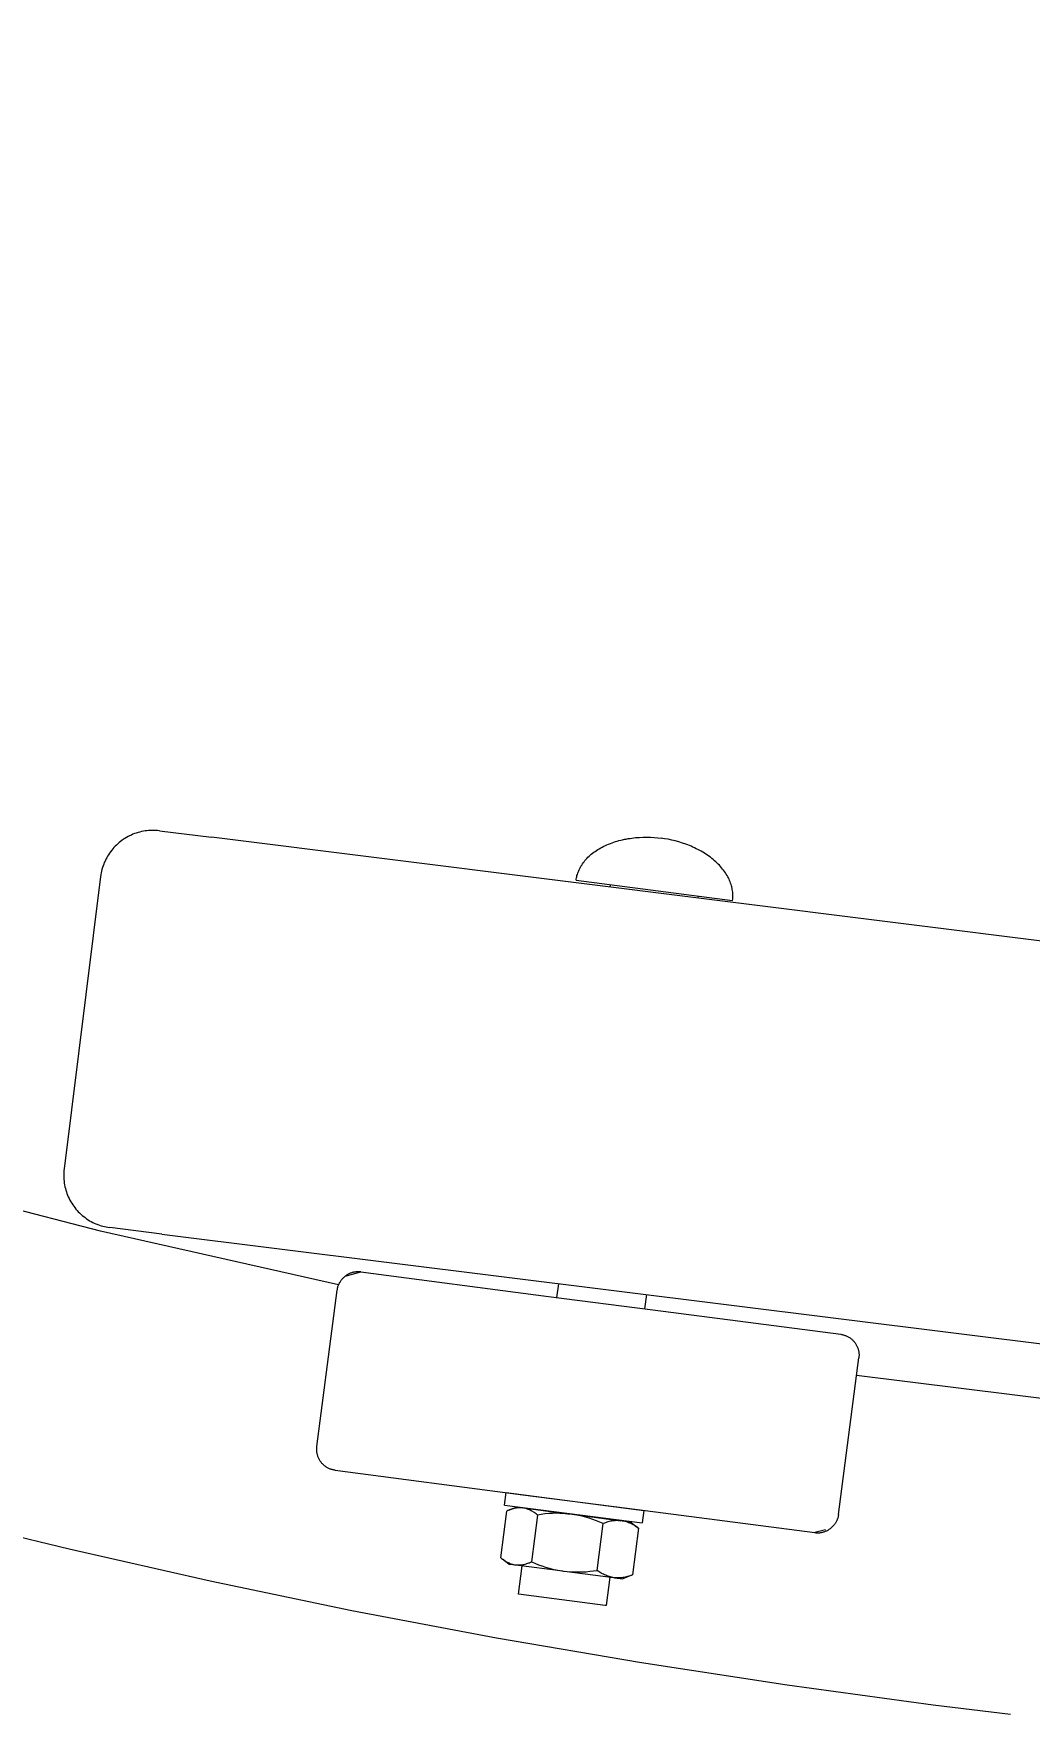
# Model space of a CAD drawing. Header units: millimetres. Extents: x -67 to 4862, y -244 to 3199.
# Drawn here: x 4084.8 to 4179.5, y 2656.4 to 2816.1 of the extents above; entities that cross this region are included whole.
import ezdxf

# ---------------------------------------------------------------- set-up
doc = ezdxf.new("R2010")
doc.units = ezdxf.units.MM
doc.layers.add('ZANO_R', color=7, linetype='Continuous', lineweight=0)
doc.layers.add('ZANO_W', color=1, linetype='Continuous', lineweight=0)
doc.styles.add('Arial', font='arial.ttf')
doc.styles.get("Standard").update_dxf_attribs({"font": 'ARIALUNI.TTF'})
doc.dimstyles.new('pl i ang', dxfattribs={"dimtxt": 50, "dimasz": 50, "dimexe": 1.25, "dimexo": 0.625, "dimgap": 10, "dimtad": 1, "dimtoh": 1, "dimtxsty": 'Standard', "dimcen": 2.5, "dimclrd": 1, "dimclre": 1, "dimclrt": 1, "dimadec": 0, "dimazin": 0, "dimtfac": 1, "dimtmove": 0, "dimatfit": 3, "dimfxl": 1, "dimarcsym": 1})

# ---------------------------------------------------------------- blocks, each defined once
blk = doc.blocks.new('*D389')
at = {"layer": 'ZANO_W', "color": 1, "lineweight": -2}
for p, q in [((4051.57, 2923.68), (4051.57, 2822.06)), ((4494.79, 2692.2), (4494.79, 2842.06)), ((4091.57, 2832.06), (4454.79, 2832.06))]:
    blk.add_line(p, q, dxfattribs=at)
at = {"layer": 'ZANO_W', "color": 1}
for points in [[(4091.57, 2838.73), (4091.57, 2825.39), (4051.57, 2832.06)], [(4454.79, 2825.39), (4454.79, 2838.73), (4494.79, 2832.06)]]:
    blk.add_solid(points, dxfattribs=at)
at = {"layer": 'ZANO_W', "color": 1, "insert": (4273.18, 2862.5), "char_height": 40, "attachment_point": 5, "style": 'Arial'}
blk.add_mtext('443', dxfattribs=at)

msp = doc.modelspace()

# ---------------------------------------------------------------- linework, layer by layer
at = {"layer": 'ZANO_R'}
for p, q in [((4093.1, 2739.33), (4092.96, 2739.22)), ((4093.23, 2739.43), (4093.1, 2739.33)), ((4093.37, 2739.53), (4093.23, 2739.43)), ((4093.51, 2739.62), (4093.37, 2739.53)), ((4093.66, 2739.71), (4093.51, 2739.62)), ((4093.81, 2739.79), (4093.66, 2739.71)), ((4093.96, 2739.87), (4093.81, 2739.79)), ((4094.12, 2739.94), (4093.96, 2739.87)), ((4094.27, 2740.01), (4094.12, 2739.94)), ((4094.43, 2740.07), (4094.27, 2740.01)), ((4094.59, 2740.13), (4094.43, 2740.07)), ((4094.76, 2740.18), (4094.59, 2740.13)), ((4094.92, 2740.22), (4094.76, 2740.18)), ((4095.09, 2740.26), (4094.92, 2740.22)), ((4095.26, 2740.3), (4095.09, 2740.26)), ((4095.42, 2740.33), (4095.26, 2740.3)), ((4095.59, 2740.35), (4095.42, 2740.33)), ((4095.76, 2740.37), (4095.59, 2740.35)), ((4095.93, 2740.38), (4095.76, 2740.37)), ((4096.1, 2740.38), (4095.93, 2740.38)), ((4096.27, 2740.38), (4096.1, 2740.38)), ((4096.45, 2740.37), (4096.27, 2740.38)), ((4096.62, 2740.36), (4096.45, 2740.37)), ((4096.79, 2740.34), (4096.62, 2740.36)), ((4096.79, 2740.34), (4096.79, 2740.34)), ((4096.79, 2740.34), (4101.75, 2739.72)), ((4260.51, 2719.88), (4101.75, 2739.72)), ((4139.97, 2739.26), (4140.14, 2739.31)), ((4140.14, 2739.31), (4140.3, 2739.36)), ((4140.3, 2739.36), (4140.47, 2739.41)), ((4140.47, 2739.41), (4140.64, 2739.45)), ((4140.64, 2739.45), (4140.82, 2739.49)), ((4140.82, 2739.49), (4140.99, 2739.53)), ((4140.99, 2739.53), (4141.16, 2739.56)), ((4141.16, 2739.56), (4141.34, 2739.6)), ((4141.34, 2739.6), (4141.52, 2739.62)), ((4141.52, 2739.62), (4141.69, 2739.65)), ((4141.69, 2739.65), (4141.87, 2739.67)), ((4141.87, 2739.67), (4142.05, 2739.69)), ((4142.05, 2739.69), (4142.41, 2739.71)), ((4142.41, 2739.71), (4142.76, 2739.73)), ((4142.76, 2739.73), (4143.11, 2739.73)), ((4143.11, 2739.73), (4143.46, 2739.73)), ((4143.46, 2739.73), (4143.81, 2739.71)), ((4143.81, 2739.71), (4144.15, 2739.68)), ((4144.15, 2739.68), (4144.48, 2739.64)), ((4144.81, 2739.59), (4144.48, 2739.64)), ((4145.14, 2739.53), (4144.81, 2739.59)), ((4145.48, 2739.46), (4145.14, 2739.53)), ((4145.82, 2739.38), (4145.48, 2739.46)), ((4146.16, 2739.29), (4145.82, 2739.38)), ((4091.78, 2737.78), (4091.7, 2737.63)), ((4091.86, 2737.93), (4091.78, 2737.78)), ((4091.95, 2738.07), (4091.86, 2737.93)), ((4092.05, 2738.21), (4091.95, 2738.07)), ((4092.14, 2738.35), (4092.05, 2738.21)), ((4092.25, 2738.49), (4092.14, 2738.35)), ((4092.36, 2738.62), (4092.25, 2738.49)), ((4092.47, 2738.75), (4092.36, 2738.62)), ((4092.59, 2738.87), (4092.47, 2738.75)), ((4092.71, 2738.99), (4092.59, 2738.87)), ((4092.83, 2739.11), (4092.71, 2738.99)), ((4092.96, 2739.22), (4092.83, 2739.11)), ((4137.33, 2737.61), (4137.42, 2737.72)), ((4137.42, 2737.72), (4137.52, 2737.82)), ((4137.52, 2737.82), (4137.63, 2737.92)), ((4137.63, 2737.92), (4137.73, 2738.01)), ((4137.73, 2738.01), (4137.84, 2738.11)), ((4137.84, 2738.11), (4137.96, 2738.2)), ((4137.96, 2738.2), (4138.08, 2738.3)), ((4138.08, 2738.3), (4138.21, 2738.38)), ((4138.21, 2738.38), (4138.33, 2738.47)), ((4138.33, 2738.47), (4138.47, 2738.56)), ((4138.47, 2738.56), (4138.6, 2738.64)), ((4138.6, 2738.64), (4138.74, 2738.72)), ((4138.74, 2738.72), (4138.88, 2738.8)), ((4138.88, 2738.8), (4139.03, 2738.87)), ((4139.03, 2738.87), (4139.18, 2738.94)), ((4139.18, 2738.94), (4139.33, 2739.01)), ((4139.33, 2739.01), (4139.49, 2739.08)), ((4139.49, 2739.08), (4139.65, 2739.14)), ((4139.65, 2739.14), (4139.81, 2739.2)), ((4139.81, 2739.2), (4139.97, 2739.26)), ((4146.5, 2739.18), (4146.16, 2739.29)), ((4146.84, 2739.07), (4146.5, 2739.18)), ((4147, 2739), (4146.84, 2739.07)), ((4147.17, 2738.94), (4147, 2739)), ((4147.34, 2738.87), (4147.17, 2738.94)), ((4147.5, 2738.8), (4147.34, 2738.87)), ((4147.66, 2738.72), (4147.5, 2738.8)), ((4147.82, 2738.64), (4147.66, 2738.72)), ((4147.98, 2738.56), (4147.82, 2738.64)), ((4148.14, 2738.48), (4147.98, 2738.56)), ((4148.29, 2738.39), (4148.14, 2738.48)), ((4148.44, 2738.3), (4148.29, 2738.39)), ((4148.59, 2738.21), (4148.44, 2738.3)), ((4148.74, 2738.12), (4148.59, 2738.21)), ((4148.88, 2738.02), (4148.74, 2738.12)), ((4149.02, 2737.92), (4148.88, 2738.02)), ((4149.16, 2737.82), (4149.02, 2737.92)), ((4149.29, 2737.72), (4149.16, 2737.82)), ((4149.42, 2737.61), (4149.29, 2737.72)), ((4091.23, 2736.17), (4091.2, 2736)), ((4091.26, 2736.34), (4091.23, 2736.17)), ((4091.29, 2736.51), (4091.26, 2736.34)), ((4091.33, 2736.67), (4091.29, 2736.51)), ((4091.38, 2736.84), (4091.33, 2736.67)), ((4091.43, 2737), (4091.38, 2736.84)), ((4091.49, 2737.16), (4091.43, 2737)), ((4091.55, 2737.32), (4091.49, 2737.16)), ((4091.62, 2737.47), (4091.55, 2737.32)), ((4091.7, 2737.63), (4091.62, 2737.47)), ((4136.48, 2736.09), (4136.52, 2736.2)), ((4136.52, 2736.2), (4136.55, 2736.31)), ((4136.55, 2736.31), (4136.59, 2736.42)), ((4136.59, 2736.42), (4136.64, 2736.53)), ((4136.64, 2736.53), (4136.69, 2736.64)), ((4136.69, 2736.64), (4136.74, 2736.76)), ((4136.74, 2736.76), (4136.8, 2736.87)), ((4136.8, 2736.87), (4136.86, 2736.97)), ((4136.86, 2736.97), (4136.93, 2737.08)), ((4136.93, 2737.08), (4137, 2737.19)), ((4137, 2737.19), (4137.07, 2737.3)), ((4137.07, 2737.3), (4137.16, 2737.4)), ((4137.16, 2737.4), (4137.24, 2737.51)), ((4137.24, 2737.51), (4137.33, 2737.61)), ((4149.55, 2737.5), (4149.42, 2737.61)), ((4149.67, 2737.4), (4149.55, 2737.5)), ((4149.79, 2737.28), (4149.67, 2737.4)), ((4149.9, 2737.17), (4149.79, 2737.28)), ((4150.01, 2737.06), (4149.9, 2737.17)), ((4150.12, 2736.94), (4150.01, 2737.06)), ((4150.22, 2736.82), (4150.12, 2736.94)), ((4150.32, 2736.71), (4150.22, 2736.82)), ((4150.41, 2736.59), (4150.32, 2736.71)), ((4150.5, 2736.47), (4150.41, 2736.59)), ((4150.58, 2736.35), (4150.5, 2736.47)), ((4150.66, 2736.22), (4150.58, 2736.35)), ((4150.74, 2736.1), (4150.66, 2736.22)), ((4150.81, 2735.98), (4150.74, 2736.1)), ((4091.2, 2736), (4087.73, 2708.22)), ((4136.4, 2735.65), (4136.41, 2735.76)), ((4136.4, 2735.65), (4151.27, 2733.72)), ((4136.41, 2735.76), (4136.43, 2735.87)), ((4136.43, 2735.87), (4136.46, 2735.98)), ((4136.46, 2735.98), (4136.48, 2736.09)), ((4139.64, 2734.99), (4139.67, 2735.22)), ((4150.87, 2735.86), (4150.81, 2735.98)), ((4150.93, 2735.73), (4150.87, 2735.86)), ((4150.99, 2735.61), (4150.93, 2735.73)), ((4151.04, 2735.49), (4150.99, 2735.61)), ((4151.08, 2735.36), (4151.04, 2735.49)), ((4151.12, 2735.24), (4151.08, 2735.36)), ((4151.16, 2735.12), (4151.12, 2735.24)), ((4151.19, 2735), (4151.16, 2735.12)), ((4151.22, 2734.87), (4151.19, 2735)), ((4151.24, 2734.75), (4151.22, 2734.87)), ((4151.26, 2734.63), (4151.24, 2734.75)), ((4151.28, 2734.52), (4151.26, 2734.63)), ((4151.29, 2734.4), (4151.28, 2734.52)), ((4148, 2734.14), (4147.97, 2733.95)), ((4151.27, 2733.72), (4151.28, 2733.83)), ((4151.28, 2733.83), (4151.29, 2733.94)), ((4151.3, 2734.28), (4151.29, 2734.4)), ((4151.29, 2733.94), (4151.3, 2734.05)), ((4151.3, 2734.17), (4151.3, 2734.28)), ((4151.3, 2734.05), (4151.3, 2734.17)), ((4091.18, 2702.29), (4068.7, 2708.11)), ((4087.7, 2707.88), (4087.69, 2707.71)), ((4087.69, 2707.71), (4087.69, 2707.54)), ((4087.69, 2707.54), (4087.7, 2707.37)), ((4087.71, 2708.05), (4087.7, 2707.88)), ((4087.7, 2707.37), (4087.71, 2707.2)), ((4087.73, 2708.22), (4087.71, 2708.05)), ((4087.71, 2707.2), (4087.73, 2707.03)), ((4087.73, 2707.03), (4087.75, 2706.86)), ((4087.75, 2706.86), (4087.78, 2706.69)), ((4087.78, 2706.69), (4087.81, 2706.52)), ((4087.81, 2706.52), (4087.85, 2706.35)), ((4087.85, 2706.35), (4087.9, 2706.19)), ((4087.9, 2706.19), (4087.95, 2706.03)), ((4087.95, 2706.03), (4088, 2705.87)), ((4088, 2705.87), (4088.06, 2705.71)), ((4088.06, 2705.71), (4088.13, 2705.55)), ((4088.13, 2705.55), (4088.2, 2705.39)), ((4088.2, 2705.39), (4088.28, 2705.24)), ((4088.28, 2705.24), (4088.37, 2705.09)), ((4088.37, 2705.09), (4088.45, 2704.95)), ((4088.45, 2704.95), (4088.55, 2704.8)), ((4088.55, 2704.8), (4088.64, 2704.66)), ((4088.64, 2704.66), (4088.75, 2704.53)), ((4088.75, 2704.53), (4088.85, 2704.39)), ((4088.85, 2704.39), (4088.96, 2704.27)), ((4088.96, 2704.27), (4089.08, 2704.14)), ((4089.08, 2704.14), (4089.2, 2704.02)), ((4089.2, 2704.02), (4089.33, 2703.9)), ((4089.33, 2703.9), (4089.45, 2703.79)), ((4089.45, 2703.79), (4089.59, 2703.68)), ((4089.59, 2703.68), (4089.72, 2703.58)), ((4089.72, 2703.58), (4089.86, 2703.48)), ((4089.86, 2703.48), (4090, 2703.38)), ((4090, 2703.38), (4090.15, 2703.29)), ((4090.15, 2703.29), (4090.3, 2703.21)), ((4090.3, 2703.21), (4090.45, 2703.13)), ((4090.45, 2703.13), (4090.6, 2703.06)), ((4090.6, 2703.06), (4090.76, 2702.99)), ((4090.76, 2702.99), (4090.92, 2702.92)), ((4090.92, 2702.92), (4091.08, 2702.87)), ((4091.08, 2702.87), (4091.24, 2702.81)), ((4091.24, 2702.81), (4091.4, 2702.77)), ((4091.4, 2702.77), (4091.57, 2702.73)), ((4091.57, 2702.73), (4091.74, 2702.69)), ((4091.74, 2702.69), (4091.9, 2702.66)), ((4091.9, 2702.66), (4092.07, 2702.64)), ((4097.03, 2702.02), (4092.07, 2702.64)), ((4113.82, 2697.19), (4091.18, 2702.29)), ((4097.03, 2702.02), (4255.8, 2682.18)), ((4114.15, 2697.74), (4114.2, 2697.79)), ((4114.2, 2697.79), (4114.25, 2697.84)), ((4114.25, 2697.84), (4114.3, 2697.88)), ((4114.3, 2697.88), (4114.35, 2697.93)), ((4114.35, 2697.93), (4114.4, 2697.97)), ((4114.4, 2697.97), (4114.45, 2698.02)), ((4114.45, 2698.02), (4115.93, 2698.42)), ((4114.51, 2698.06), (4114.45, 2698.02)), ((4114.56, 2698.1), (4114.51, 2698.06)), ((4114.62, 2698.13), (4114.56, 2698.1)), ((4114.68, 2698.17), (4114.62, 2698.13)), ((4114.74, 2698.2), (4114.68, 2698.17)), ((4114.8, 2698.23), (4114.74, 2698.2)), ((4114.86, 2698.26), (4114.8, 2698.23)), ((4114.92, 2698.29), (4114.86, 2698.26)), ((4114.99, 2698.31), (4114.92, 2698.29)), ((4115.05, 2698.33), (4114.99, 2698.31)), ((4115.12, 2698.35), (4115.05, 2698.33)), ((4115.18, 2698.37), (4115.12, 2698.35)), ((4115.25, 2698.39), (4115.18, 2698.37)), ((4115.32, 2698.4), (4115.25, 2698.39)), ((4115.38, 2698.41), (4115.32, 2698.4)), ((4115.45, 2698.42), (4115.38, 2698.41)), ((4115.52, 2698.43), (4115.45, 2698.42)), ((4115.59, 2698.43), (4115.52, 2698.43)), ((4115.66, 2698.43), (4115.59, 2698.43)), ((4115.73, 2698.43), (4115.66, 2698.43)), ((4115.79, 2698.43), (4115.73, 2698.43)), ((4115.86, 2698.42), (4115.79, 2698.43)), ((4115.93, 2698.42), (4115.86, 2698.42)), ((4115.93, 2698.42), (4133.78, 2696.1)), ((4111.76, 2681.82), (4113.69, 2696.69)), ((4113.69, 2696.69), (4113.7, 2696.76)), ((4113.7, 2696.76), (4113.71, 2696.82)), ((4113.71, 2696.82), (4113.73, 2696.89)), ((4113.73, 2696.89), (4113.74, 2696.96)), ((4113.74, 2696.96), (4113.76, 2697.02)), ((4113.76, 2697.02), (4113.78, 2697.09)), ((4113.78, 2697.09), (4113.81, 2697.15)), ((4113.81, 2697.15), (4113.83, 2697.22)), ((4113.83, 2697.22), (4113.86, 2697.28)), ((4113.86, 2697.28), (4113.89, 2697.34)), ((4113.89, 2697.34), (4113.92, 2697.4)), ((4113.92, 2697.4), (4113.96, 2697.46)), ((4113.96, 2697.46), (4113.99, 2697.52)), ((4113.99, 2697.52), (4114.03, 2697.57)), ((4114.03, 2697.57), (4114.07, 2697.63)), ((4114.07, 2697.63), (4114.11, 2697.68)), ((4114.11, 2697.68), (4114.15, 2697.74)), ((4134.57, 2695.99), (4134.74, 2697.3)), ((4143.08, 2696.26), (4142.9, 2694.91)), ((4133.78, 2696.1), (4143.7, 2694.81)), ((4143.7, 2694.81), (4161.55, 2692.49)), ((4161.55, 2692.49), (4161.61, 2692.48)), ((4161.61, 2692.48), (4161.68, 2692.47)), ((4161.68, 2692.47), (4161.75, 2692.45)), ((4161.75, 2692.45), (4161.81, 2692.44)), ((4161.81, 2692.44), (4161.88, 2692.42)), ((4161.88, 2692.42), (4161.94, 2692.39)), ((4161.94, 2692.39), (4162.01, 2692.37)), ((4162.01, 2692.37), (4162.07, 2692.35)), ((4162.07, 2692.35), (4162.13, 2692.32)), ((4162.13, 2692.32), (4162.19, 2692.29)), ((4162.19, 2692.29), (4162.26, 2692.26)), ((4162.26, 2692.26), (4162.31, 2692.22)), ((4162.31, 2692.22), (4162.37, 2692.19)), ((4162.37, 2692.19), (4162.43, 2692.15)), ((4162.43, 2692.15), (4162.48, 2692.11)), ((4162.48, 2692.11), (4162.54, 2692.07)), ((4162.54, 2692.07), (4162.59, 2692.02)), ((4162.59, 2692.02), (4162.64, 2691.98)), ((4162.64, 2691.98), (4162.69, 2691.93)), ((4162.69, 2691.93), (4162.74, 2691.88)), ((4162.74, 2691.88), (4162.79, 2691.83)), ((4162.79, 2691.83), (4162.83, 2691.78)), ((4162.83, 2691.78), (4162.87, 2691.73)), ((4162.87, 2691.73), (4162.91, 2691.67)), ((4162.91, 2691.67), (4162.95, 2691.61)), ((4162.95, 2691.61), (4162.99, 2691.56)), ((4162.99, 2691.56), (4163.02, 2691.5)), ((4163.02, 2691.5), (4163.06, 2691.44)), ((4163.06, 2691.44), (4163.09, 2691.38)), ((4163.09, 2691.38), (4163.12, 2691.32)), ((4161.34, 2675.37), (4163.27, 2690.25)), ((4163.12, 2691.32), (4163.14, 2691.25)), ((4163.14, 2691.25), (4163.17, 2691.19)), ((4163.17, 2691.19), (4163.19, 2691.12)), ((4163.19, 2691.12), (4163.21, 2691.06)), ((4163.21, 2691.06), (4163.23, 2690.99)), ((4163.23, 2690.99), (4163.24, 2690.93)), ((4163.24, 2690.93), (4163.26, 2690.86)), ((4163.26, 2690.86), (4163.27, 2690.79)), ((4163.27, 2690.79), (4163.28, 2690.72)), ((4163.28, 2690.32), (4163.27, 2690.25)), ((4163.28, 2690.72), (4163.28, 2690.66)), ((4163.28, 2690.66), (4163.29, 2690.59)), ((4163.29, 2690.45), (4163.28, 2690.38)), ((4163.28, 2690.38), (4163.28, 2690.32)), ((4163.29, 2690.59), (4163.29, 2690.52)), ((4163.29, 2690.52), (4163.29, 2690.45)), ((4185.88, 2685.73), (4163.06, 2688.59)), ((4111.75, 2681.75), (4111.76, 2681.82)), ((4111.74, 2681.68), (4111.75, 2681.75)), ((4111.74, 2681.61), (4111.74, 2681.68)), ((4111.74, 2681.54), (4111.74, 2681.61)), ((4111.74, 2681.47), (4111.74, 2681.54)), ((4111.74, 2681.41), (4111.74, 2681.47)), ((4111.75, 2681.34), (4111.74, 2681.41)), ((4111.76, 2681.27), (4111.75, 2681.34)), ((4111.77, 2681.2), (4111.76, 2681.27)), ((4111.78, 2681.14), (4111.77, 2681.2)), ((4111.8, 2681.07), (4111.78, 2681.14)), ((4111.82, 2681), (4111.8, 2681.07)), ((4111.84, 2680.94), (4111.82, 2681)), ((4111.86, 2680.87), (4111.84, 2680.94)), ((4111.88, 2680.81), (4111.86, 2680.87)), ((4111.91, 2680.75), (4111.88, 2680.81)), ((4111.94, 2680.68), (4111.91, 2680.75)), ((4111.97, 2680.62), (4111.94, 2680.68)), ((4112, 2680.56), (4111.97, 2680.62)), ((4112.04, 2680.5), (4112, 2680.56)), ((4112.08, 2680.45), (4112.04, 2680.5)), ((4112.11, 2680.39), (4112.08, 2680.45)), ((4112.16, 2680.34), (4112.11, 2680.39)), ((4112.2, 2680.28), (4112.16, 2680.34)), ((4112.24, 2680.23), (4112.2, 2680.28)), ((4112.29, 2680.18), (4112.24, 2680.23)), ((4112.34, 2680.13), (4112.29, 2680.18)), ((4112.39, 2680.08), (4112.34, 2680.13)), ((4112.44, 2680.04), (4112.39, 2680.08)), ((4112.49, 2680), (4112.44, 2680.04)), ((4112.54, 2679.95), (4112.49, 2680)), ((4112.6, 2679.91), (4112.54, 2679.95)), ((4112.66, 2679.88), (4112.6, 2679.91)), ((4112.71, 2679.84), (4112.66, 2679.88)), ((4112.77, 2679.81), (4112.71, 2679.84)), ((4112.83, 2679.77), (4112.77, 2679.81)), ((4112.89, 2679.74), (4112.83, 2679.77)), ((4112.96, 2679.72), (4112.89, 2679.74)), ((4113.02, 2679.69), (4112.96, 2679.72)), ((4113.08, 2679.67), (4113.02, 2679.69)), ((4113.15, 2679.65), (4113.08, 2679.67)), ((4113.21, 2679.63), (4113.15, 2679.65)), ((4113.28, 2679.61), (4113.21, 2679.63)), ((4113.35, 2679.6), (4113.28, 2679.61)), ((4113.41, 2679.58), (4113.35, 2679.6)), ((4113.48, 2679.57), (4113.41, 2679.58)), ((4113.48, 2679.57), (4131.33, 2677.25)), ((4129.59, 2676.26), (4129.75, 2677.45)), ((4129.75, 2677.45), (4129.75, 2677.45)), ((4129.75, 2677.45), (4129.75, 2677.45)), ((4129.75, 2677.45), (4142.83, 2675.75)), ((4131.33, 2677.25), (4141.25, 2675.97)), ((4132.13, 2677.14), (4132.13, 2677.15)), ((4129.24, 2671.25), (4129.82, 2675.7)), ((4129.59, 2676.26), (4129.59, 2676.26)), ((4129.59, 2676.26), (4129.59, 2676.26)), ((4129.59, 2676.26), (4142.68, 2674.56)), ((4129.9, 2675.74), (4129.82, 2675.7)), ((4129.99, 2675.78), (4129.9, 2675.74)), ((4130.07, 2675.81), (4129.99, 2675.78)), ((4130.01, 2675.78), (4130.72, 2676.07)), ((4130.16, 2675.84), (4130.07, 2675.81)), ((4130.25, 2675.87), (4130.16, 2675.84)), ((4130.33, 2675.9), (4130.25, 2675.87)), ((4130.42, 2675.92), (4130.33, 2675.9)), ((4130.51, 2675.94), (4130.42, 2675.92)), ((4130.6, 2675.96), (4130.51, 2675.94)), ((4130.69, 2675.98), (4130.6, 2675.96)), ((4130.79, 2675.99), (4130.69, 2675.98)), ((4130.72, 2676.07), (4130.72, 2676.07)), ((4130.72, 2676.07), (4130.72, 2676.07)), ((4130.72, 2676.07), (4130.72, 2676.07)), ((4130.72, 2676.07), (4130.72, 2676.07)), ((4130.72, 2676.07), (4130.72, 2676.07)), ((4130.72, 2676.07), (4130.72, 2676.07)), ((4130.72, 2676.07), (4130.75, 2676.07)), ((4130.75, 2676.07), (4130.86, 2676.05)), ((4130.88, 2676), (4130.79, 2675.99)), ((4130.86, 2676.05), (4131.3, 2676)), ((4130.97, 2676), (4130.88, 2676)), ((4131.06, 2676), (4130.97, 2676)), ((4131.15, 2676), (4131.06, 2676)), ((4131.25, 2676), (4131.15, 2676)), ((4131.34, 2675.99), (4131.25, 2676)), ((4131.43, 2675.98), (4131.34, 2675.99)), ((4131.38, 2675.99), (4135.83, 2675.41)), ((4131.52, 2675.96), (4131.43, 2675.98)), ((4131.61, 2675.93), (4131.52, 2675.96)), ((4131.69, 2675.91), (4131.61, 2675.93)), ((4131.78, 2675.88), (4131.69, 2675.91)), ((4131.87, 2675.85), (4131.78, 2675.88)), ((4131.95, 2675.81), (4131.87, 2675.85)), ((4132.04, 2675.77), (4131.95, 2675.81)), ((4131.97, 2675.91), (4131.97, 2675.95)), ((4132.12, 2675.73), (4132.04, 2675.77)), ((4132.2, 2675.69), (4132.12, 2675.73)), ((4132.28, 2675.65), (4132.2, 2675.69)), ((4132.36, 2675.6), (4132.28, 2675.65)), ((4132.44, 2675.55), (4132.36, 2675.6)), ((4132.51, 2675.49), (4132.44, 2675.55)), ((4132.59, 2675.44), (4132.51, 2675.49)), ((4132.66, 2675.38), (4132.59, 2675.44)), ((4133.43, 2675.42), (4133.08, 2675.37)), ((4133.79, 2675.45), (4133.43, 2675.42)), ((4134.14, 2675.47), (4133.79, 2675.45)), ((4134.5, 2675.48), (4134.14, 2675.47)), ((4134.85, 2675.47), (4134.5, 2675.48)), ((4135.21, 2675.46), (4134.85, 2675.47)), ((4135.56, 2675.43), (4135.21, 2675.46)), ((4135.91, 2675.4), (4135.56, 2675.43)), ((4140.46, 2676.07), (4140.46, 2676.06)), ((4141.25, 2675.97), (4159.1, 2673.65)), ((4142.84, 2675.75), (4142.68, 2674.56)), ((4088.21, 2672.07), (4076.94, 2674.82)), ((4132.73, 2675.32), (4132.15, 2670.87)), ((4132.73, 2675.32), (4132.66, 2675.38)), ((4133.08, 2675.37), (4132.73, 2675.32)), ((4136.27, 2675.34), (4135.91, 2675.4)), ((4136.01, 2675.39), (4140.66, 2674.78)), ((4136.61, 2675.28), (4136.27, 2675.34)), ((4136.96, 2675.2), (4136.61, 2675.28)), ((4137.31, 2675.11), (4136.96, 2675.2)), ((4137.65, 2675.01), (4137.31, 2675.11)), ((4137.98, 2674.9), (4137.65, 2675.01)), ((4138.32, 2674.78), (4137.98, 2674.9)), ((4138.65, 2674.65), (4138.32, 2674.78)), ((4138.4, 2670.06), (4138.97, 2674.51)), ((4138.97, 2674.51), (4138.65, 2674.65)), ((4139.08, 2674.55), (4138.97, 2674.51)), ((4139.2, 2674.59), (4139.08, 2674.55)), ((4139.31, 2674.63), (4139.2, 2674.59)), ((4139.42, 2674.66), (4139.31, 2674.63)), ((4139.53, 2674.69), (4139.42, 2674.66)), ((4139.65, 2674.72), (4139.53, 2674.69)), ((4139.77, 2674.74), (4139.65, 2674.72)), ((4139.88, 2674.76), (4139.77, 2674.74)), ((4140, 2674.77), (4139.88, 2674.76)), ((4140.12, 2674.78), (4140, 2674.77)), ((4140.24, 2674.79), (4140.12, 2674.78)), ((4140.35, 2674.79), (4140.24, 2674.79)), ((4140.3, 2674.87), (4140.3, 2674.83)), ((4140.47, 2674.79), (4140.35, 2674.79)), ((4140.59, 2674.79), (4140.47, 2674.79)), ((4140.71, 2674.78), (4140.59, 2674.79)), ((4140.82, 2674.75), (4140.71, 2674.78)), ((4140.76, 2674.77), (4141.54, 2674.67)), ((4140.94, 2674.73), (4140.82, 2674.75)), ((4141.05, 2674.7), (4140.94, 2674.73)), ((4141.17, 2674.67), (4141.05, 2674.7)), ((4141.28, 2674.63), (4141.17, 2674.67)), ((4141.39, 2674.59), (4141.28, 2674.63)), ((4141.5, 2674.55), (4141.39, 2674.59)), ((4141.61, 2674.5), (4141.5, 2674.55)), ((4141.54, 2674.67), (4142.19, 2674.17)), ((4141.72, 2674.45), (4141.61, 2674.5)), ((4141.82, 2674.4), (4141.72, 2674.45)), ((4142.31, 2674.08), (4141.74, 2669.63)), ((4141.92, 2674.34), (4141.82, 2674.4)), ((4142.02, 2674.28), (4141.92, 2674.34)), ((4142.12, 2674.21), (4142.02, 2674.28)), ((4142.22, 2674.15), (4142.12, 2674.21)), ((4142.19, 2674.17), (4142.31, 2674.08)), ((4142.31, 2674.08), (4142.22, 2674.15)), ((4160.11, 2673.92), (4159.1, 2673.65)), ((4160.17, 2673.8), (4160.23, 2673.83)), ((4160.23, 2673.83), (4160.29, 2673.86)), ((4160.29, 2673.86), (4160.35, 2673.89)), ((4160.35, 2673.89), (4160.41, 2673.93)), ((4160.41, 2673.93), (4160.46, 2673.97)), ((4160.46, 2673.97), (4160.52, 2674)), ((4160.52, 2674), (4160.58, 2674.05)), ((4160.63, 2674.09), (4160.58, 2674.05)), ((4160.68, 2674.13), (4160.63, 2674.09)), ((4160.73, 2674.18), (4160.68, 2674.13)), ((4160.78, 2674.23), (4160.73, 2674.18)), ((4160.83, 2674.28), (4160.78, 2674.23)), ((4160.87, 2674.33), (4160.83, 2674.28)), ((4160.92, 2674.38), (4160.87, 2674.33)), ((4160.96, 2674.43), (4160.92, 2674.38)), ((4161, 2674.49), (4160.96, 2674.43)), ((4161.04, 2674.55), (4161, 2674.49)), ((4161.07, 2674.6), (4161.04, 2674.55)), ((4161.11, 2674.66), (4161.07, 2674.6)), ((4161.14, 2674.72), (4161.11, 2674.66)), ((4161.17, 2674.78), (4161.14, 2674.72)), ((4161.2, 2674.85), (4161.17, 2674.78)), ((4161.22, 2674.91), (4161.2, 2674.85)), ((4161.25, 2674.97), (4161.22, 2674.91)), ((4161.27, 2675.04), (4161.25, 2674.97)), ((4161.29, 2675.1), (4161.27, 2675.04)), ((4161.3, 2675.17), (4161.29, 2675.1)), ((4161.32, 2675.24), (4161.3, 2675.17)), ((4161.33, 2675.3), (4161.32, 2675.24)), ((4161.34, 2675.37), (4161.33, 2675.3)), ((4159.1, 2673.65), (4159.17, 2673.64)), ((4159.17, 2673.64), (4159.23, 2673.63)), ((4159.23, 2673.63), (4159.3, 2673.63)), ((4159.3, 2673.63), (4159.37, 2673.63)), ((4159.37, 2673.63), (4159.44, 2673.63)), ((4159.44, 2673.63), (4159.51, 2673.64)), ((4159.51, 2673.64), (4159.57, 2673.64)), ((4159.57, 2673.64), (4159.64, 2673.65)), ((4159.64, 2673.65), (4159.71, 2673.66)), ((4159.71, 2673.66), (4159.78, 2673.68)), ((4159.78, 2673.68), (4159.84, 2673.69)), ((4159.84, 2673.69), (4159.91, 2673.71)), ((4159.91, 2673.71), (4159.97, 2673.73)), ((4159.97, 2673.73), (4160.04, 2673.75)), ((4160.04, 2673.75), (4160.1, 2673.78)), ((4160.1, 2673.78), (4160.17, 2673.8)), ((4101.62, 2669.03), (4088.21, 2672.07)), ((4129.24, 2671.25), (4129.31, 2671.19)), ((4129.31, 2671.19), (4129.38, 2671.13)), ((4129.38, 2671.13), (4129.46, 2671.08)), ((4130.01, 2670.66), (4129.41, 2671.12)), ((4129.46, 2671.08), (4129.53, 2671.02)), ((4129.53, 2671.02), (4129.61, 2670.97)), ((4129.61, 2670.97), (4129.69, 2670.92)), ((4129.69, 2670.92), (4129.77, 2670.88)), ((4129.77, 2670.88), (4129.85, 2670.84)), ((4129.85, 2670.84), (4129.93, 2670.8)), ((4129.93, 2670.8), (4130.02, 2670.76)), ((4130.01, 2670.66), (4130.01, 2670.66)), ((4130.01, 2670.66), (4130.01, 2670.66)), ((4130.01, 2670.66), (4130.01, 2670.66)), ((4130.01, 2670.66), (4130.01, 2670.66)), ((4130.01, 2670.66), (4130.01, 2670.66)), ((4130.01, 2670.66), (4130.02, 2670.66)), ((4130.02, 2670.76), (4130.1, 2670.72)), ((4130.02, 2670.66), (4130.05, 2670.65)), ((4130.05, 2670.65), (4130.16, 2670.64)), ((4130.1, 2670.72), (4130.19, 2670.69)), ((4130.16, 2670.64), (4130.6, 2670.58)), ((4130.19, 2670.69), (4130.28, 2670.66)), ((4130.28, 2670.66), (4130.36, 2670.64)), ((4130.36, 2670.64), (4130.45, 2670.62)), ((4130.45, 2670.62), (4130.54, 2670.6)), ((4131.37, 2670.61), (4131.46, 2670.63)), ((4131.46, 2670.63), (4131.55, 2670.65)), ((4131.55, 2670.65), (4131.64, 2670.67)), ((4131.64, 2670.67), (4131.72, 2670.7)), ((4131.72, 2670.7), (4131.81, 2670.73)), ((4131.81, 2670.73), (4131.9, 2670.76)), ((4131.9, 2670.76), (4131.98, 2670.79)), ((4131.98, 2670.79), (4132.07, 2670.83)), ((4132.07, 2670.83), (4132.15, 2670.87)), ((4132.15, 2670.87), (4132.48, 2670.73)), ((4132.48, 2670.73), (4132.81, 2670.6)), ((4115.09, 2666.22), (4101.62, 2669.03)), ((4130.54, 2670.6), (4130.63, 2670.58)), ((4130.63, 2670.58), (4130.73, 2670.57)), ((4130.67, 2670.57), (4135.12, 2670)), ((4130.73, 2670.57), (4130.82, 2670.57)), ((4130.82, 2670.57), (4130.91, 2670.57)), ((4130.91, 2670.57), (4131, 2670.57)), ((4130.91, 2667.79), (4131.26, 2670.5)), ((4131, 2670.57), (4131.09, 2670.58)), ((4131.09, 2670.58), (4131.19, 2670.58)), ((4131.19, 2670.58), (4131.28, 2670.6)), ((4131.28, 2670.6), (4131.37, 2670.61)), ((4132.81, 2670.6), (4133.14, 2670.48)), ((4133.14, 2670.48), (4133.48, 2670.37)), ((4133.48, 2670.37), (4133.82, 2670.27)), ((4133.82, 2670.27), (4134.16, 2670.18)), ((4134.16, 2670.18), (4134.51, 2670.11)), ((4134.51, 2670.11), (4134.86, 2670.04)), ((4134.86, 2670.04), (4135.21, 2669.98)), ((4135.21, 2669.98), (4135.56, 2669.95)), ((4135.29, 2669.97), (4139.96, 2669.37)), ((4135.56, 2669.95), (4135.92, 2669.92)), ((4135.92, 2669.92), (4136.27, 2669.91)), ((4136.27, 2669.91), (4136.63, 2669.91)), ((4136.63, 2669.91), (4136.98, 2669.91)), ((4136.98, 2669.91), (4137.34, 2669.93)), ((4137.34, 2669.93), (4137.69, 2669.97)), ((4137.69, 2669.97), (4138.05, 2670.01)), ((4138.05, 2670.01), (4138.4, 2670.06)), ((4138.49, 2669.99), (4138.4, 2670.06)), ((4138.59, 2669.92), (4138.49, 2669.99)), ((4138.69, 2669.86), (4138.59, 2669.92)), ((4138.79, 2669.8), (4138.69, 2669.86)), ((4138.89, 2669.74), (4138.79, 2669.8)), ((4139, 2669.69), (4138.89, 2669.74)), ((4139.1, 2669.63), (4139, 2669.69)), ((4139.21, 2669.59), (4139.1, 2669.63)), ((4139.32, 2669.54), (4139.21, 2669.59)), ((4139.59, 2669.41), (4139.24, 2666.71)), ((4139.43, 2669.5), (4139.32, 2669.54)), ((4139.54, 2669.47), (4139.43, 2669.5)), ((4139.66, 2669.44), (4139.54, 2669.47)), ((4139.77, 2669.41), (4139.66, 2669.44)), ((4139.89, 2669.38), (4139.77, 2669.41)), ((4140, 2669.36), (4139.89, 2669.38)), ((4140.12, 2669.35), (4140, 2669.36)), ((4140.05, 2669.36), (4140.84, 2669.25)), ((4140.24, 2669.35), (4140.12, 2669.35)), ((4140.36, 2669.34), (4140.24, 2669.35)), ((4140.48, 2669.35), (4140.36, 2669.34)), ((4140.59, 2669.35), (4140.48, 2669.35)), ((4140.71, 2669.36), (4140.59, 2669.35)), ((4140.83, 2669.38), (4140.71, 2669.36)), ((4140.95, 2669.39), (4140.83, 2669.38)), ((4141.6, 2669.57), (4140.84, 2669.25)), ((4141.06, 2669.42), (4140.95, 2669.39)), ((4141.18, 2669.44), (4141.06, 2669.42)), ((4141.29, 2669.47), (4141.18, 2669.44)), ((4141.4, 2669.51), (4141.29, 2669.47)), ((4141.52, 2669.54), (4141.4, 2669.51)), ((4141.63, 2669.58), (4141.52, 2669.54)), ((4141.74, 2669.63), (4141.6, 2669.57)), ((4141.74, 2669.63), (4141.63, 2669.58)), ((4139.16, 2666.72), (4130.91, 2667.79)), ((4128.82, 2663.62), (4115.09, 2666.22)), ((4139.22, 2666.71), (4139.16, 2666.72)), ((4139.24, 2666.71), (4139.22, 2666.71)), ((4139.24, 2666.71), (4139.24, 2666.71)), ((4139.24, 2666.71), (4139.24, 2666.71)), ((4139.24, 2666.71), (4139.24, 2666.71)), ((4139.24, 2666.71), (4139.24, 2666.71)), ((4139.24, 2666.71), (4139.24, 2666.71)), ((4139.24, 2666.71), (4139.24, 2666.71)), ((4139.24, 2666.71), (4139.24, 2666.71)), ((4142.6, 2661.26), (4128.82, 2663.62)), ((4156.45, 2659.14), (4142.6, 2661.26)), ((4170.33, 2657.26), (4156.45, 2659.14)), ((4177.67, 2656.37), (4170.33, 2657.26))]:
    msp.add_line(p, q, dxfattribs=at)

# ---------------------------------------------------------------- dimensions: what is measured, and where the dimension line sits
at = {"layer": 'ZANO_W'}
dim = msp.add_linear_dim(base=(4494.79, 2832.06), p1=(4051.57, 2933.68), p2=(4494.79, 2682.2), dimstyle='pl i ang', override={"dimtxt": 40, "dimasz": 40, "dimexe": 10, "dimexo": 10, "dimtoh": 0, "dimdec": 0, "dimtxsty": 'Arial', "dimtdec": 0, "dimtmove": 1}, dxfattribs=at)
dim.commit()
dim.dimension.update_dxf_attribs({"geometry": '*D389', "text_midpoint": (4273.18, 2862.5)})

doc.saveas('drawing.dxf')
